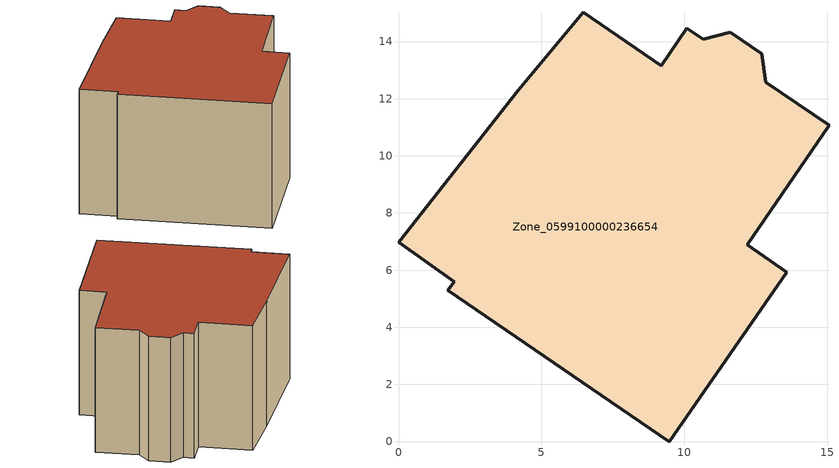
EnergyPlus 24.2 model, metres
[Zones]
Zone_0599100000236654
 floor ground (C_G): 13.59,5.93 9.48,0 1.73,5.3 1.95,5.6 0,6.97 4.19,12.3 6.47,15.02 9.2,13.15 10.1,14.46 10.66,14.08 11.62,14.33 12.71,13.58 12.86,12.58 15.07,11.07 12.21,6.88 z0
 wall outside (C_F): 12.86,12.58 12.71,13.58 11.62,14.33 10.66,14.08 10.1,14.46 9.2,13.15 6.47,15.02 4.19,12.3 0,6.97 1.95,5.6 1.73,5.3 9.48,0 13.59,5.93 12.21,6.88 15.07,11.07 12.86,12.58 z0:8.25
 roof outside (C_R): 12.21,6.88 15.07,11.07 12.86,12.58 12.71,13.58 11.62,14.33 10.66,14.08 10.1,14.46 9.2,13.15 6.47,15.02 4.19,12.3 0,6.97 1.95,5.6 1.73,5.3 9.48,0 13.59,5.93 z8.25
[BUILDING]
Pand.0599100000236654: North Axis=0; Terrain=City; Loads Convergence Tolerance Value=0.04; Temperature Convergence Tolerance Value=0.4; Solar Distribution=FullExterior; Maximum Number of Warmup Days=25; Minimum Number of Warmup Days=1
[Site:Location]
Rotterdam.The.Hague.AP_ZH_NLD Design_Conditions: Latitude=51.96; Longitude=4.45; Time Zone=1; Elevation=-4.5
[SITE:GROUNDTEMPERATURE:BUILDINGSURFACE]
18, 18, 18, 18, 18, 18, 18, 18, 18, 18, 18, 18
[MATERIAL] Thermal Absorptance=0.9; Solar Absorptance=0.7; Visible Absorptance=0.7
Name | Roughness | Thickness | Conductivity | Density | Specific Heat
G.D.1965 | MediumSmooth | 0.15 | 1 | 540 | 1210
F.D.1965 | Rough | 0.3 | 0.857143 | 1920 | 840
R.D.1965 | MediumRough | 0.2 | 0.08 | 1500 | 1000
[CONSTRUCTION]
C_G: G.D.1965
C_F: F.D.1965
C_R: R.D.1965
[ZONE]
Zone_0599100000236654: Type=1; Multiplier=1; Ceiling Height=Autocalculate; Volume=Autocalculate; Floor Area=autocalculate; Part of Total Floor Area=Yes
[ZONEINFILTRATION:DESIGNFLOWRATE]
Infil_Zone_0599100000236654: Zone or ZoneList or Space or SpaceList=Zone_0599100000236654; Schedule=AlwaysOn; Design Flow Rate Calculation Method=Flow/Area; Flow Rate per Floor Area=0.0042; Constant Term Coefficient=1; Temperature Term Coefficient=0; Velocity Term Coefficient=0; Velocity Squared Term Coefficient=0
[HVACTEMPLATE:ZONE:IDEALLOADSAIRSYSTEM]
Zone_0599100000236654: Maximum Heating Supply Air Temperature=50; Minimum Cooling Supply Air Temperature=13; Maximum Heating Supply Air Humidity Ratio=0.0156; Minimum Cooling Supply Air Humidity Ratio=0.0077; Heating Limit=NoLimit; Cooling Limit=NoLimit; Dehumidification Control Type=ConstantSensibleHeatRatio; Cooling Sensible Heat Ratio=0.7; Dehumidification Setpoint=60; Humidification Control Type=None; Humidification Setpoint=30; Outdoor Air Method=None; Outdoor Air Flow Rate per Person=0.00944; Outdoor Air Flow Rate per Zone Floor Area=0; Outdoor Air Flow Rate per Zone=0; Demand Controlled Ventilation Type=None; Outdoor Air Economizer Type=NoEconomizer; Heat Recovery Type=None; Sensible Heat Recovery Effectiveness=0.7; Latent Heat Recovery Effectiveness=0.65
[ZONECONTROL:THERMOSTAT]
ThermostatControl_Zone_0599100000236654: Zone or ZoneList=Zone_0599100000236654; Control Type Schedule=DualSetpointControlType; Control 1=Thermostat_Zone_0599100000236654; Temperature Difference Between Cutout And Setpoint=0
[THERMOSTATSETPOINT:DUALSETPOINT]
Thermostat_Zone_0599100000236654: Heating Setpoint Temperature Schedule=HeatingSetpoint_Zone_0599100000236654; Cooling Setpoint Temperature Schedule=CoolingSetpoint_Zone_0599100000236654
[SCHEDULE:COMPACT]
HeatingSetpoint_Zone_0599100000236654: Through: 12/31, For: AllDays, Until: 24:00, 21
CoolingSetpoint_Zone_0599100000236654: Through: 12/31, For: AllDays, Until: 24:00, 24
DualSetpointControlType: Through: 12/31, For: AllDays, Until: 24:00, 4
AlwaysOn: Through: 12/31, For: AllDays, Until: 24:00, 1
